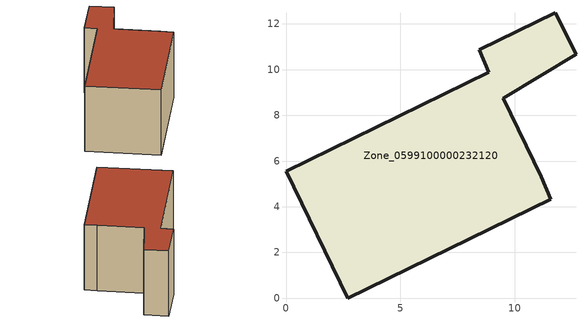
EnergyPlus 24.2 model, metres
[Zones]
Zone_0599100000232120
 floor ground (C_G): 8.46,10.86 11.78,12.48 12.68,10.66 9.5,8.74 11.17,5.3 11.58,4.33 2.71,0 0,5.55 8.87,9.88 z0
 wall outside (C_F): 2.71,0 11.58,4.33 11.17,5.3 9.5,8.74 12.68,10.66 11.78,12.48 8.46,10.86 8.87,9.88 0,5.55 2.71,0 z0:5.96
 roof outside (C_R): 8.87,9.88 0,5.55 2.71,0 11.58,4.33 11.17,5.3 9.5,8.74 12.68,10.66 11.78,12.48 8.46,10.86 z5.96
[BUILDING]
Pand.0599100000232120: North Axis=0; Terrain=City; Loads Convergence Tolerance Value=0.04; Temperature Convergence Tolerance Value=0.4; Solar Distribution=FullExterior; Maximum Number of Warmup Days=25; Minimum Number of Warmup Days=1
[Site:Location]
Rotterdam.The.Hague.AP_ZH_NLD Design_Conditions: Latitude=51.96; Longitude=4.45; Time Zone=1; Elevation=-4.5
[SITE:GROUNDTEMPERATURE:BUILDINGSURFACE]
18, 18, 18, 18, 18, 18, 18, 18, 18, 18, 18, 18
[MATERIAL] Thermal Absorptance=0.9; Solar Absorptance=0.7; Visible Absorptance=0.7
Name | Roughness | Thickness | Conductivity | Density | Specific Heat
G.TI.1965-1974 | MediumSmooth | 0.15 | 0.882353 | 540 | 1210
F.TI.1965-1974 | Rough | 0.3 | 0.697674 | 1920 | 840
R.TI.1965-1974 | MediumRough | 0.2 | 0.232558 | 1500 | 1000
[CONSTRUCTION]
C_G: G.TI.1965-1974
C_F: F.TI.1965-1974
C_R: R.TI.1965-1974
[ZONE]
Zone_0599100000232120: Type=1; Multiplier=1; Ceiling Height=Autocalculate; Volume=Autocalculate; Floor Area=autocalculate; Part of Total Floor Area=Yes
[ZONEINFILTRATION:DESIGNFLOWRATE]
Infil_Zone_0599100000232120: Zone or ZoneList or Space or SpaceList=Zone_0599100000232120; Schedule=AlwaysOn; Design Flow Rate Calculation Method=Flow/Area; Flow Rate per Floor Area=0.003; Constant Term Coefficient=1; Temperature Term Coefficient=0; Velocity Term Coefficient=0; Velocity Squared Term Coefficient=0
[HVACTEMPLATE:ZONE:IDEALLOADSAIRSYSTEM]
Zone_0599100000232120: Maximum Heating Supply Air Temperature=50; Minimum Cooling Supply Air Temperature=13; Maximum Heating Supply Air Humidity Ratio=0.0156; Minimum Cooling Supply Air Humidity Ratio=0.0077; Heating Limit=NoLimit; Cooling Limit=NoLimit; Dehumidification Control Type=ConstantSensibleHeatRatio; Cooling Sensible Heat Ratio=0.7; Dehumidification Setpoint=60; Humidification Control Type=None; Humidification Setpoint=30; Outdoor Air Method=None; Outdoor Air Flow Rate per Person=0.00944; Outdoor Air Flow Rate per Zone Floor Area=0; Outdoor Air Flow Rate per Zone=0; Demand Controlled Ventilation Type=None; Outdoor Air Economizer Type=NoEconomizer; Heat Recovery Type=None; Sensible Heat Recovery Effectiveness=0.7; Latent Heat Recovery Effectiveness=0.65
[ZONECONTROL:THERMOSTAT]
ThermostatControl_Zone_0599100000232120: Zone or ZoneList=Zone_0599100000232120; Control Type Schedule=DualSetpointControlType; Control 1=Thermostat_Zone_0599100000232120; Temperature Difference Between Cutout And Setpoint=0
[THERMOSTATSETPOINT:DUALSETPOINT]
Thermostat_Zone_0599100000232120: Heating Setpoint Temperature Schedule=HeatingSetpoint_Zone_0599100000232120; Cooling Setpoint Temperature Schedule=CoolingSetpoint_Zone_0599100000232120
[SCHEDULE:COMPACT]
HeatingSetpoint_Zone_0599100000232120: Through: 12/31, For: AllDays, Until: 24:00, 21
CoolingSetpoint_Zone_0599100000232120: Through: 12/31, For: AllDays, Until: 24:00, 24
DualSetpointControlType: Through: 12/31, For: AllDays, Until: 24:00, 4
AlwaysOn: Through: 12/31, For: AllDays, Until: 24:00, 1
